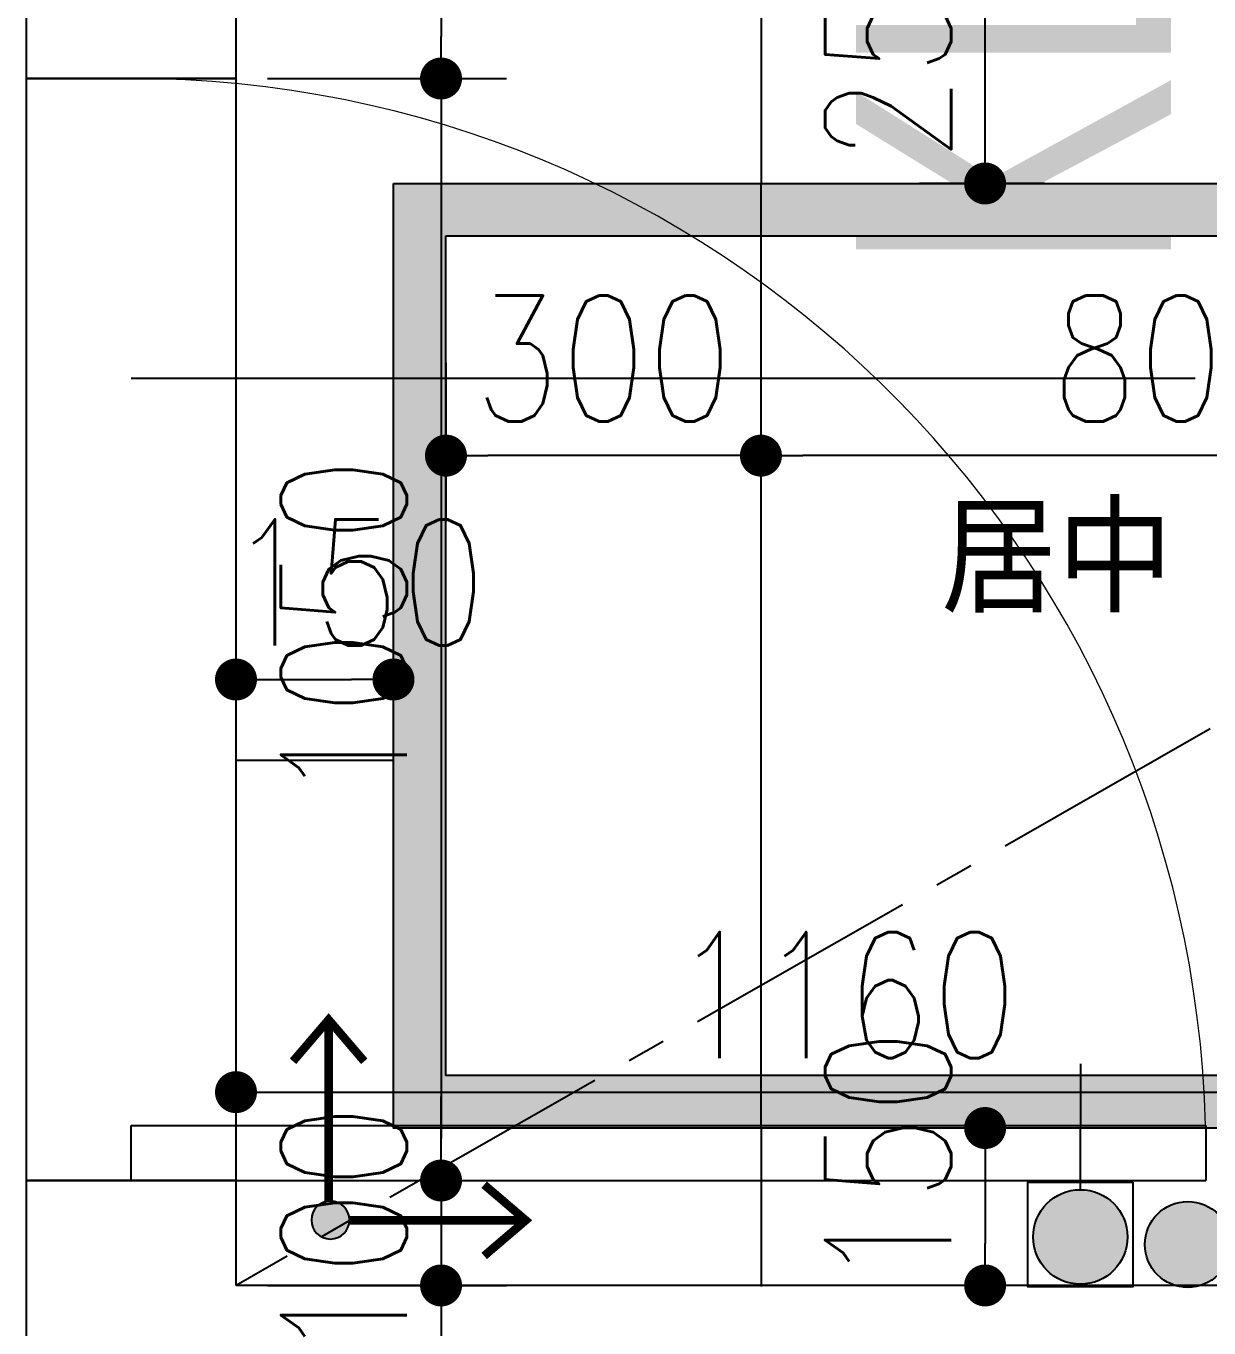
# Model space of a CAD drawing. Header units: inches. Extents: x -2597087 to 134135, y -662679 to 20000.
# Drawn here: x 3870 to 4997, y -13418 to -12177 of the extents above; entities that cross this region are included whole.
import ezdxf

# ---------------------------------------------------------------- set-up
doc = ezdxf.new("R2010")
doc.units = ezdxf.units.IN
doc.header["$LTSCALE"] = 100
doc.header["$MEASUREMENT"] = 0
for name, pattern in [('CENTER2', [1.125, 0.75, -0.125, 0.125, -0.125]), ('DASH', [0.35, 0.25, -0.1]), ('DASHDOT2', [12.699999999999992, 6.349999999999998, -3.174999999999998, 0, -3.174999999999998])]:
    doc.linetypes.add(name, pattern=pattern)
doc.layers.get('0').update_dxf_attribs({"linetype": 'CONTINUOUS'})
doc.layers.get('Defpoints').update_dxf_attribs({"linetype": 'CONTINUOUS'})
for name, color, linetype in [('00-梁编号', 2, 'CONTINUOUS'), ('00-梁虚线', 4, 'DASH'), ('DOOR', 4, 'CONTINUOUS'), ('EQUIP-照明', 3, 'CONTINUOUS'), ('floor', 8, 'CONTINUOUS'), ('WALL', 7, 'CONTINUOUS'), ('wall-dim', 3, 'CONTINUOUS'), ('天地共', 1, 'CONTINUOUS'), ('天花开线', 4, 'CONTINUOUS')]:
    doc.layers.add(name, color=color, linetype=linetype)
doc.styles.get("Standard").update_dxf_attribs({"font": 'txt.shx', "width": 0.8, "bigfont": 'GBCBIG.shx'})
doc.styles.add('STYLE1', font='stylu.ttf')
doc.styles.add('结构海文', font='haiwenrs2015.shx', dxfattribs={"width": 0.7, "bigfont": 'haiwenhz.shx'})
doc.dimstyles.new('50', dxfattribs={"dimscale": 50, "dimtxt": 2.399999999999999, "dimasz": 0.8, "dimexe": 1.25, "dimexo": 0.6, "dimgap": 0.65, "dimtad": 1, "dimdec": 0, "dimdsep": 46, "dimtxsty": 'Standard', "dimblk1": 'DOT', "dimblk2": 'DOT', "dimsah": 1, "dimcen": 2.5, "dimclrd": 3, "dimclre": 3, "dimclrt": 3, "dimadec": 0, "dimazin": 0, "dimtfac": 1, "dimtdec": 0, "dimtix": 1, "dimtmove": 2, "dimatfit": 0, "dimldrblk": 'DOT', "dimfxl": 5, "dimfxlon": 1, "dimarcsym": 0})

# ---------------------------------------------------------------- blocks, each defined once
blk = doc.blocks.new('$DorLib2D$00000001')
for p, q in [((0.45, 0.9750000000000001), (0.5000000000000002, 0.9750000000000001)), ((0.45, 0), (0.45, 0.9750000000000001)), ((0.5, 0), (0.5, 0.9750000000000001)), ((0.5, 0), (0.45, 0))]:
    blk.add_line(p, q)
at = {"lineweight": 13}
blk.add_arc((0.475, 0), 0.975, 91.4692835813538, 180, dxfattribs=at)
blk = doc.blocks.new('DFG44EWDSDFG')
at = {"layer": 'DOOR'}
blk.add_line((3869.91504842462, -12227.45207893278), (3869.91504842462, -13277.45207893278), dxfattribs=at)
at = {"layer": 'WALL'}
for p, q in [((3869.91504842462, -11727.45207894148), (3869.915048425901, -12227.45207893532)), ((4069.915048421943, -12227.45207893532), (4069.915048423689, -11827.45207894445)), ((3869.915048425901, -12227.45207893532), (4069.915048421943, -12227.45207893532)), ((4069.915048421943, -13277.45207893532), (3869.915048425901, -13277.45207893532)), ((3869.915048425901, -13277.45207893532), (3869.91504842462, -13377.45207894148)), ((4069.915048423572, -13377.45207894236), (4069.915048421943, -13277.45207893532)), ((3869.91504842462, -13377.45207894148), (3869.91504842462, -15477.45207894148)), ((5229.915048427647, -13377.45207894216), (4069.915048423572, -13377.45207894236))]:
    blk.add_line(p, q, dxfattribs=at)
at = {"layer": 'DOOR', "xscale": 1050, "yscale": 1050, "zscale": 1050, "rotation": 270}
blk.add_blockref('$DorLib2D$00000001', (3969.91504842462, -12752.45207893278), dxfattribs=at)
blk = doc.blocks.new('YIUII')
at = {"layer": 'EQUIP-照明'}
h = blk.add_hatch(color=256, dxfattribs=at)
edge = h.paths.add_edge_path()
edge.add_arc((172026.2717403903, -2967.329664232035), 45, 0, 360)
at = {"layer": 'EQUIP-照明', "color": 1}
blk.add_lwpolyline([(171973.9747039426, -2917.329664232035), (172073.9747039426, -2917.329664232035), (172073.9747039426, -3017.329664232035), (171973.9747039426, -3017.329664232035)], close=True, dxfattribs=at)
at = {"layer": 'EQUIP-照明'}
blk.add_lwpolyline([(171981.2718468036, -2967.23180110546), (171861.2721305726, -2966.970832767867)], dxfattribs=at)
blk.add_circle((172026.2717403903, -2967.329664232035), 45, dxfattribs=at)
blk = doc.blocks.new('A$C47B4264D')
at = {"layer": 'EQUIP-照明', "color": 8}
blk.add_blockref('YIUII', (-171861.2728644846, 3017.32922924649), dxfattribs=at)
blk = doc.blocks.new('VDFS12A2FAS')
at = {"linetype": 'ByBlock', "lineweight": -2}
h = blk.add_hatch(color=0, dxfattribs=at)
edge = h.paths.add_edge_path()
edge.add_arc((0, 0), 0.8179679161323804, 0, 360)
at = {"color": 0, "linetype": 'ByBlock', "lineweight": -2}
for p, q in [((0.5783906602902107, 0.5783906602902107), (2.453903748396669, 2.453903748396783)), ((2.453903748396669, 2.453903748396783), (3.009158782275051, 1.898648714518401))]:
    blk.add_line(p, q, dxfattribs=at)
at = {"const_width": 0.1177873799230156}
blk.add_lwpolyline([(0.5783906602902107, 0.5783906602902107), (2.453903748396783, 2.453903748396726), (3.009158782275051, 1.898648714518401)], dxfattribs=at)
at = {"color": 0, "linetype": 'ByBlock', "lineweight": -2}
blk.add_circle((0, 0), 0.8179679161323804, dxfattribs=at)
blk = doc.blocks.new('pkgds')
blk.add_hatch(color=1).paths.add_polyline_path([(162250.7460865113, -60662.23674988225, 1), (162296.0059559779, -60662.23674988225, 1)])
at = {"color": 1, "const_width": 10}
for points in [[(162317.8595516951, -60473.17448950973), (162275.4712785432, -60423.5846110668), (162233.0830053913, -60473.17448950973)], [(162275.4712785432, -60639.70402162119), (162275.4712785432, -60423.5846110668)], [(162090.2978733492, -60704.92326003784), (162040.7079949067, -60662.53498688581), (162090.2978733492, -60620.14671373379)], [(162250.7480518103, -60662.53498688581), (162040.7079949067, -60662.53498688581)]]:
    blk.add_lwpolyline(points, dxfattribs=at)
at = {"color": 1}
blk.add_circle((162273.3760212446, -60662.23674988225), 22.62993473331124, dxfattribs=at)
blk = doc.blocks.new('_Dot')
at = {"color": 0, "linetype": 'ByBlock', "lineweight": -2}
blk.add_line((-0.5, 0), (-1, 0), dxfattribs=at)
at = {"color": 0, "linetype": 'ByBlock', "const_width": 0.5}
blk.add_lwpolyline([(-0.25, 0, 1), (0.25, 0, 1)], format="xyb", close=True, dxfattribs=at)
blk = doc.blocks.new('*D530')
at = {"layer": 'Defpoints', "color": 0, "transparency": 16777216}
for p in [(4869.915048202802, -13227.45207894216), (4783.462859544081, -13377.45207894222), (4869.915048202871, -13377.45207894222)]:
    blk.add_point(p, dxfattribs=at)
at = {"layer": 'floor', "color": 3, "lineweight": -2, "transparency": 16777216}
for p, q in [((4839.915048202802, -13227.45207894216), (4720.962859544081, -13227.45207894216)), ((4783.462859544081, -13267.45207894216), (4783.462859544081, -13337.45207894222)), ((4839.915048202871, -13377.45207894222), (4720.962859544081, -13377.45207894222))]:
    blk.add_line(p, q, dxfattribs=at)
at = {"layer": 'floor', "color": 3, "lineweight": -2, "transparency": 16777216, "xscale": 40, "yscale": 40, "zscale": 40}
for p, rotation in [((4783.462859544081, -13227.45207894216), 90), ((4783.462859544081, -13377.45207894222), 270)]:
    blk.add_blockref('_Dot', p, dxfattribs=dict(at, rotation=rotation))
at = {"layer": 'floor', "color": 3, "transparency": 16777216, "insert": (4690.962859544083, -13255.97122308997), "char_height": 120, "attachment_point": 5, "rotation": 90}
blk.add_mtext('150', dxfattribs=at)
blk = doc.blocks.new('*D531')
at = {"layer": 'Defpoints', "color": 0, "transparency": 16777216}
for p in [(4219.91504842462, -12800.09947411891), (4069.915048423602, -12977.45207894148), (4219.91504842462, -12977.45207894148)]:
    blk.add_point(p, dxfattribs=at)
at = {"layer": 'floor', "color": 3, "lineweight": -2, "transparency": 16777216}
for p, q in [((4069.915048423602, -12947.45207894148), (4069.915048423602, -12737.59947411891)), ((4219.91504842462, -12947.45207894148), (4219.91504842462, -12737.59947411891)), ((4109.915048423602, -12800.09947411891), (4179.91504842462, -12800.09947411891))]:
    blk.add_line(p, q, dxfattribs=at)
at = {"layer": 'floor', "color": 3, "lineweight": -2, "transparency": 16777216, "xscale": 40, "yscale": 40, "zscale": 40, "rotation": 180}
blk.add_blockref('_Dot', (4069.915048423602, -12800.09947411891), dxfattribs=at)
at = {"layer": 'floor', "color": 3, "lineweight": -2, "transparency": 16777216, "xscale": 40, "yscale": 40, "zscale": 40}
blk.add_blockref('_Dot', (4219.91504842462, -12800.09947411891), dxfattribs=at)
at = {"layer": 'floor', "color": 3, "transparency": 16777216, "insert": (4185.101182595005, -12707.59947411891), "char_height": 120, "attachment_point": 5}
blk.add_mtext('150', dxfattribs=at)
blk = doc.blocks.new('*D538')
at = {"layer": 'Defpoints', "color": 0, "transparency": 16777216}
for p in [(4783.462859544081, -12077.45207894229), (4869.915048202802, -12077.45207894229), (4869.915048202802, -12327.45207894216)]:
    blk.add_point(p, dxfattribs=at)
at = {"layer": 'floor', "color": 3, "lineweight": -2, "transparency": 16777216}
for p, q in [((4839.915048202802, -12077.45207894229), (4720.962859544081, -12077.45207894229)), ((4783.462859544081, -12287.45207894216), (4783.462859544081, -12117.45207894229)), ((4839.915048202802, -12327.45207894216), (4720.962859544081, -12327.45207894216))]:
    blk.add_line(p, q, dxfattribs=at)
at = {"layer": 'floor', "color": 3, "lineweight": -2, "transparency": 16777216, "xscale": 40, "yscale": 40, "zscale": 40}
for p, rotation in [((4783.462859544081, -12077.45207894229), 90), ((4783.462859544081, -12327.45207894216), 270)]:
    blk.add_blockref('_Dot', p, dxfattribs=dict(at, rotation=rotation))
at = {"layer": 'floor', "color": 3, "transparency": 16777216, "insert": (4690.962859544083, -12183.85047290207), "char_height": 120, "attachment_point": 5, "rotation": 90}
blk.add_mtext('250', dxfattribs=at)
blk = doc.blocks.new('*D613')
at = {"layer": 'Defpoints', "color": 0, "transparency": 16777216}
for p in [(4069.915048423689, -11827.45207894445), (4069.915048423689, -12227.45207893532), (4265.210802477894, -12227.45207893532)]:
    blk.add_point(p, dxfattribs=at)
at = {"layer": 'wall-dim', "color": 3, "lineweight": -2, "transparency": 16777216}
for p, q in [((4099.915048423689, -11827.45207894445), (4327.710802477894, -11827.45207894445)), ((4265.210802477894, -11867.45207894445), (4265.210802477894, -12187.45207893532)), ((4099.915048423689, -12227.45207893532), (4327.710802477894, -12227.45207893532))]:
    blk.add_line(p, q, dxfattribs=at)
at = {"layer": 'wall-dim', "color": 3, "lineweight": -2, "transparency": 16777216, "xscale": 40, "yscale": 40, "zscale": 40}
for p, rotation in [((4265.210802477894, -11827.45207894445), 90), ((4265.210802477894, -12227.45207893532), 270)]:
    blk.add_blockref('_Dot', p, dxfattribs=dict(at, rotation=rotation))
at = {"layer": 'wall-dim', "color": 3, "transparency": 16777216, "insert": (4172.710802477895, -12027.45207893988), "char_height": 120, "attachment_point": 5, "rotation": 90}
blk.add_mtext('400', dxfattribs=at)
blk = doc.blocks.new('*D614')
at = {"layer": 'Defpoints', "color": 0, "transparency": 16777216}
for p in [(4069.915048423689, -12227.45207893532), (4069.915048421943, -13277.45207893532), (4265.210802477894, -13277.45207893532)]:
    blk.add_point(p, dxfattribs=at)
at = {"layer": 'wall-dim', "color": 3, "lineweight": -2, "transparency": 16777216}
for p, q in [((4099.915048423689, -12227.45207893532), (4327.710802477894, -12227.45207893532)), ((4265.210802477894, -12267.45207893532), (4265.210802477894, -13237.45207893532)), ((4099.915048421943, -13277.45207893532), (4327.710802477894, -13277.45207893532))]:
    blk.add_line(p, q, dxfattribs=at)
at = {"layer": 'wall-dim', "color": 3, "lineweight": -2, "transparency": 16777216, "xscale": 40, "yscale": 40, "zscale": 40}
for p, rotation in [((4265.210802477894, -12227.45207893532), 90), ((4265.210802477894, -13277.45207893532), 270)]:
    blk.add_blockref('_Dot', p, dxfattribs=dict(at, rotation=rotation))
at = {"layer": 'wall-dim', "color": 3, "transparency": 16777216, "insert": (4172.710802477895, -12752.45207893532), "char_height": 120, "attachment_point": 5, "rotation": 90}
blk.add_mtext('1050', dxfattribs=at)
blk = doc.blocks.new('*D615')
at = {"layer": 'Defpoints', "color": 0, "transparency": 16777216}
for p in [(4069.915048421943, -13277.45207893532), (4069.915048421961, -13377.45207894236), (4265.210802477894, -13377.45207894236)]:
    blk.add_point(p, dxfattribs=at)
at = {"layer": 'wall-dim', "color": 3, "lineweight": -2, "transparency": 16777216}
for p, q in [((4265.210802477894, -13237.45207893532), (4265.210802477894, -13197.45207893532)), ((4099.915048421943, -13277.45207893532), (4327.710802477894, -13277.45207893532)), ((4265.210802477894, -13277.45207893532), (4265.210802477894, -13377.45207894236)), ((4099.915048421962, -13377.45207894236), (4327.710802477894, -13377.45207894236)), ((4265.210802477894, -13417.45207894236), (4265.210802477894, -13457.45207894236))]:
    blk.add_line(p, q, dxfattribs=at)
at = {"layer": 'wall-dim', "color": 3, "lineweight": -2, "transparency": 16777216, "xscale": 40, "yscale": 40, "zscale": 40}
for p, rotation in [((4265.210802477894, -13277.45207893532), 270), ((4265.210802477894, -13377.45207894236), 90)]:
    blk.add_blockref('_Dot', p, dxfattribs=dict(at, rotation=rotation))
at = {"layer": 'wall-dim', "color": 3, "transparency": 16777216, "insert": (4172.710802477895, -13327.45207893884), "char_height": 120, "attachment_point": 5, "rotation": 90}
blk.add_mtext('100', dxfattribs=at)
blk = doc.blocks.new('*D616')
at = {"layer": 'Defpoints', "color": 0, "transparency": 16777216}
for p in [(5229.915048427647, -13193.27113563743), (4069.915048423572, -13377.45207894236), (5229.915048427647, -13377.45207894236)]:
    blk.add_point(p, dxfattribs=at)
at = {"layer": 'wall-dim', "color": 3, "lineweight": -2, "transparency": 16777216}
for p, q in [((4069.915048423572, -13347.45207894236), (4069.915048423572, -13130.77113563743)), ((5229.915048427647, -13347.45207894236), (5229.915048427647, -13130.77113563743)), ((4109.915048423572, -13193.27113563743), (5189.915048427647, -13193.27113563743))]:
    blk.add_line(p, q, dxfattribs=at)
at = {"layer": 'wall-dim', "color": 3, "lineweight": -2, "transparency": 16777216, "xscale": 40, "yscale": 40, "zscale": 40, "rotation": 180}
blk.add_blockref('_Dot', (4069.915048423572, -13193.27113563743), dxfattribs=at)
at = {"layer": 'wall-dim', "color": 3, "lineweight": -2, "transparency": 16777216, "xscale": 40, "yscale": 40, "zscale": 40}
blk.add_blockref('_Dot', (5229.915048427647, -13193.27113563743), dxfattribs=at)
at = {"layer": 'wall-dim', "color": 3, "transparency": 16777216, "insert": (4649.91504842561, -13100.77113563743), "char_height": 120, "attachment_point": 5}
blk.add_mtext('1160', dxfattribs=at)
blk = doc.blocks.new('GTDEHD')
at = {"layer": '00-梁编号', "color": 8}
blk.add_line((100410.7658822286, -21017.0140331636), (101424.3507876256, -21017.01434407701), dxfattribs=at)
at = {"layer": '00-梁虚线', "color": 8, "ltscale": 10}
for p, q in [((100510.7657679801, -21881.35945217646), (100510.7667826778, -19681.35945217638)), ((102410.7667826778, -21881.35945217646), (100510.7657679801, -21881.35945217646))]:
    blk.add_line(p, q, dxfattribs=at)
at = {"layer": '00-梁编号', "color": 8, "style": '结构海文', "width": 0.7}
blk.add_text('KL30(1) 200X450', height=300, rotation=89.99998242473202, dxfattribs=at).set_placement((101401.3934790189, -20917.01433703493))
blk = doc.blocks.new('*D1083')
at = {"layer": 'Defpoints', "color": 0, "transparency": 16777216}
for p in [(4569.9150484243, -12468.43562739495), (5369.9150484243, -12536.88228093403), (4569.9150484243, -12586.79066088016)]:
    blk.add_point(p, dxfattribs=at)
at = {"layer": 'floor', "color": 3, "lineweight": -2, "transparency": 16777216}
for p, q in [((4569.9150484243, -12498.43562739495), (4569.9150484243, -12649.29066088016)), ((5369.9150484243, -12566.88228093403), (5369.9150484243, -12649.29066088016)), ((5329.9150484243, -12586.79066088016), (4609.9150484243, -12586.79066088016))]:
    blk.add_line(p, q, dxfattribs=at)
at = {"layer": 'floor', "color": 3, "lineweight": -2, "transparency": 16777216, "xscale": 40, "yscale": 40, "zscale": 40, "rotation": 180}
blk.add_blockref('_Dot', (4569.9150484243, -12586.79066088016), dxfattribs=at)
at = {"layer": 'floor', "color": 3, "lineweight": -2, "transparency": 16777216, "xscale": 40, "yscale": 40, "zscale": 40}
blk.add_blockref('_Dot', (5369.9150484243, -12586.79066088016), dxfattribs=at)
at = {"layer": 'floor', "color": 3, "transparency": 16777216, "insert": (4969.9150484243, -12494.29066088016), "char_height": 120, "attachment_point": 5}
blk.add_mtext('800', dxfattribs=at)
blk = doc.blocks.new('*D1084')
at = {"layer": 'Defpoints', "color": 0, "transparency": 16777216}
for p in [(4269.9150484243, -12468.43562739495), (4569.9150484243, -12468.43562739495), (4269.9150484243, -12586.79066088016)]:
    blk.add_point(p, dxfattribs=at)
at = {"layer": 'floor', "color": 3, "lineweight": -2, "transparency": 16777216}
for p, q in [((4269.9150484243, -12498.43562739495), (4269.9150484243, -12649.29066088016)), ((4569.9150484243, -12498.43562739495), (4569.9150484243, -12649.29066088016)), ((4529.9150484243, -12586.79066088016), (4309.9150484243, -12586.79066088016))]:
    blk.add_line(p, q, dxfattribs=at)
at = {"layer": 'floor', "color": 3, "lineweight": -2, "transparency": 16777216, "xscale": 40, "yscale": 40, "zscale": 40, "rotation": 180}
blk.add_blockref('_Dot', (4269.9150484243, -12586.79066088016), dxfattribs=at)
at = {"layer": 'floor', "color": 3, "lineweight": -2, "transparency": 16777216, "xscale": 40, "yscale": 40, "zscale": 40}
blk.add_blockref('_Dot', (4569.9150484243, -12586.79066088016), dxfattribs=at)
at = {"layer": 'floor', "color": 3, "transparency": 16777216, "insert": (4419.9150484243, -12494.29066088016), "char_height": 120, "attachment_point": 5}
blk.add_mtext('300', dxfattribs=at)

msp = doc.modelspace()

# ---------------------------------------------------------------- hatches: boundary and pattern name
at = {"layer": 'floor'}
h = msp.add_hatch(dxfattribs=at)
h.set_pattern_fill('_USER', color=256, scale=800, double=1, pattern_type=0)
h.set_pattern_definition([(0, (11769.9150484243, -12077.45207894229), (0, 800), []), (90, (11769.9150484243, -12077.45207894229), (-800, 4.898587196589413e-14), [])])
h.paths.add_polyline_path([(6166.950924779744, -9077.452080685838), (9666.950854606006, -9077.452077211326), (9669.915048425542, -12177.45207894148), (11469.9150484181, -12177.45207894228), (11469.91504841811, -12077.45207894281), (12369.91504842775, -12077.45207894281), (12369.91504842765, -12177.45207894176), (12719.91504842765, -12177.45207894054), (12719.91504842282, -12077.45207893938), (13619.91504843247, -12077.45207893938), (13619.91504842776, -12177.45207894185), (13669.91504842741, -12177.45207894308), (13669.9150484259, -13277.45207893992), (13619.91504842765, -13277.4520789419), (13619.91504843247, -13377.45207894149), (12719.91504842282, -13377.45207894149), (12719.91504842765, -13277.45207894031), (10769.91504842765, -13277.45207894069), (10769.91504842765, -13377.45207894145), (9869.915048427647, -13377.45207894145), (9869.915048427647, -13277.45207894226), (9669.915048424224, -13277.45207894145), (9672.879242244866, -16677.45207074663), (6172.879172069496, -16677.45207977123), (6169.91504842462, -13381.34791509656), (4069.915048423572, -13377.45207894236), (4069.915048423689, -11827.45207894445), (6069.91504841717, -11827.45207894131), (6069.91504842462, -12177.45207894118), (6169.91504842462, -12177.45207894118), (6169.915048424038, -11087.45207894804), (6019.915048425319, -11087.452078948), (6019.915048424541, -11697.45207894136), (4699.915048423922, -11697.45207894148), (4699.915048423922, -11597.45207894162), (4549.915048424737, -11597.45207894095), (4549.915048424737, -11147.45207894157), (4099.915048424733, -11147.45207894157), (4099.915048424507, -9107.452078941347), (6019.915048424504, -9107.452078941347), (6019.915048424504, -9487.452078940089), (6168.432986602182, -9487.452078940089)])
h.paths.add_polyline_path([(4219.915048424299, -12327.45207894216), (6169.915048424301, -12327.45207894216), (6169.915048424301, -13227.45207894216), (4219.9150484243, -13227.45207894216)], flags=16)
h = msp.add_hatch(dxfattribs=at)
h.set_pattern_fill('AR-SAND', color=256, scale=20)
h.set_pattern_definition([(37.50000000000001, (0, 0), (-1.259867162192163, 38.53647538026317), [0, -30.4, 0, -34, 0, -32.5]), (7.499999999999999, (0, 0), (35.39553410535454, 56.4429213045948), [0, -16.4, 0, -27.4, 0, -10.5]), (327.5, (-24.6, 0), (62.2828372350299, 0.1131810707392988), [0, -10, 0, -36, 0, -47]), (317.5, (-24.6, 0), (60.12253209144588, 17.55351129868499), [0, -5, 0, -23.6, 0, -27])])
h.paths.add_polyline_path([(4219.9150484243, -12327.45207894216), (6169.9150484243, -12327.45207894216), (6169.9150484243, -13227.45207894216), (4219.9150484243, -13227.45207894216)])
h.paths.add_polyline_path([(4269.9150484243, -12377.45207894216), (6119.9150484243, -12377.45207894216), (6119.9150484243, -13177.45207894216), (4269.9150484243, -13177.45207894216)], flags=16)

# ---------------------------------------------------------------- linework, layer by layer
msp.add_line((4569.9150484243, -12327.45207894216), (4569.9150484243, -13227.45207894216), dxfattribs=at)
at = {"layer": 'floor', "color": 1}
for points in [[(4219.9150484243, -12327.45207894216), (6169.9150484243, -12327.45207894216), (6169.9150484243, -13227.45207894216), (4219.9150484243, -13227.45207894216)], [(4269.9150484243, -12377.45207894216), (6119.9150484243, -12377.45207894216), (6119.9150484243, -13177.45207894216), (4269.9150484243, -13177.45207894216)]]:
    msp.add_lwpolyline(points, close=True, dxfattribs=at)
at = {"layer": '天地共'}
msp.add_lwpolyline([(4069.915048421943, -12227.45207893532), (3869.915048425901, -12227.45207893532), (3869.915048425901, -13277.45207893532), (4069.915048421943, -13277.45207893532)], close=True, dxfattribs=at)
at = {"layer": '天花开线', "linetype": 'CENTER2', "ltscale": 3}
msp.add_lwpolyline([(6169.91504842462, -12177.45207894118), (4069.915048423572, -13377.45207894236)], dxfattribs=at)

# ---------------------------------------------------------------- block references
msp.add_blockref('DFG44EWDSDFG', (0, 0))
at = {"color": 2, "rotation": 270}
msp.add_blockref('A$C47B4264D', (4824.154920594288, -13166.18924897138), dxfattribs=at)
at = {"layer": '00-梁虚线'}
msp.add_blockref('GTDEHD', (-96440.8517342534, 8503.90737323953), dxfattribs=at)
at = {"layer": 'EQUIP-照明', "xscale": 50, "yscale": 50, "zscale": 50}
msp.add_blockref('VDFS12A2FAS', (4976.485590834667, -13338.36312361692), dxfattribs=at)
at = {"layer": 'floor', "color": 1, "xscale": -0.7999999998137355, "yscale": 0.7999999998137355, "zscale": 0.7999999998137355}
msp.add_blockref('pkgds', (133978.5207528531, 35214.65589443906), dxfattribs=at)

# ---------------------------------------------------------------- texts
at = {"layer": '天花开线', "linetype": 'DASHDOT2', "ltscale": 0.1, "style": 'STYLE1', "width": 0.9}
msp.add_text('居中', height=90, dxfattribs=at).set_placement((4741.52079530505, -12726.4808662395))

# ---------------------------------------------------------------- dimensions: what is measured, and where the dimension line sits
at = {"layer": 'floor'}
for base, p1, p2, picture, middle in [((4783.462859544081, -12077.45207894229), (4869.915048202802, -12327.45207894216), (4869.915048202802, -12077.45207894229), '*D538', (4690.962859544083, -12183.85047290207)), ((4783.462859544081, -13377.45207894222), (4869.915048202802, -13227.45207894216), (4869.915048202871, -13377.45207894222), '*D530', (4690.962859544083, -13255.97122308997))]:
    dim = msp.add_linear_dim(base=base, p1=p1, p2=p2, angle=90, dimstyle='50', override={"dimarcsym": 2}, dxfattribs=at)
    dim.commit()
    dim.dimension.update_dxf_attribs({"geometry": picture, "text_midpoint": middle, "dimtype": 160})
for base, p1, p2, picture, middle in [((4269.9150484243, -12586.79066088016), (4569.9150484243, -12468.43562739495), (4269.9150484243, -12468.43562739495), '*D1084', (4419.9150484243, -12494.29066088016)), ((4569.9150484243, -12586.79066088016), (5369.9150484243, -12536.88228093403), (4569.9150484243, -12468.43562739495), '*D1083', (4969.9150484243, -12494.29066088016))]:
    dim = msp.add_linear_dim(base=base, p1=p1, p2=p2, dimstyle='50', override={"dimfxlon": 1, "dimarcsym": 2}, dxfattribs=at)
    dim.commit()
    dim.dimension.update_dxf_attribs({"geometry": picture, "text_midpoint": middle})
dim = msp.add_linear_dim(base=(4219.91504842462, -12800.09947411891), p1=(4069.915048423602, -12977.45207894148), p2=(4219.91504842462, -12977.45207894148), dimstyle='50', override={"dimarcsym": 2}, dxfattribs=at)
dim.commit()
dim.dimension.update_dxf_attribs({"geometry": '*D531', "text_midpoint": (4185.101182595005, -12707.59947411891), "dimtype": 160})
at = {"layer": 'wall-dim'}
for base, p1, p2, picture, middle in [((4265.210802477894, -12227.45207893532), (4069.915048423689, -11827.45207894445), (4069.915048423689, -12227.45207893532), '*D613', (4172.710802477895, -12027.45207893988)), ((4265.210802477894, -13277.45207893532), (4069.915048423689, -12227.45207893532), (4069.915048421943, -13277.45207893532), '*D614', (4172.710802477895, -12752.45207893532)), ((4265.210802477894, -13377.45207894236), (4069.915048421943, -13277.45207893532), (4069.915048421961, -13377.45207894236), '*D615', (4172.710802477895, -13327.45207893884))]:
    dim = msp.add_linear_dim(base=base, p1=p1, p2=p2, angle=90, dimstyle='50', override={"dimarcsym": 2}, dxfattribs=at)
    dim.commit()
    dim.dimension.update_dxf_attribs({"geometry": picture, "text_midpoint": middle})
dim = msp.add_linear_dim(base=(5229.915048427647, -13193.27113563743), p1=(4069.915048423572, -13377.45207894236), p2=(5229.915048427647, -13377.45207894236), dimstyle='50', override={"dimarcsym": 2}, dxfattribs=at)
dim.commit()
dim.dimension.update_dxf_attribs({"geometry": '*D616', "text_midpoint": (4649.91504842561, -13100.77113563743)})

doc.saveas('drawing.dxf')
